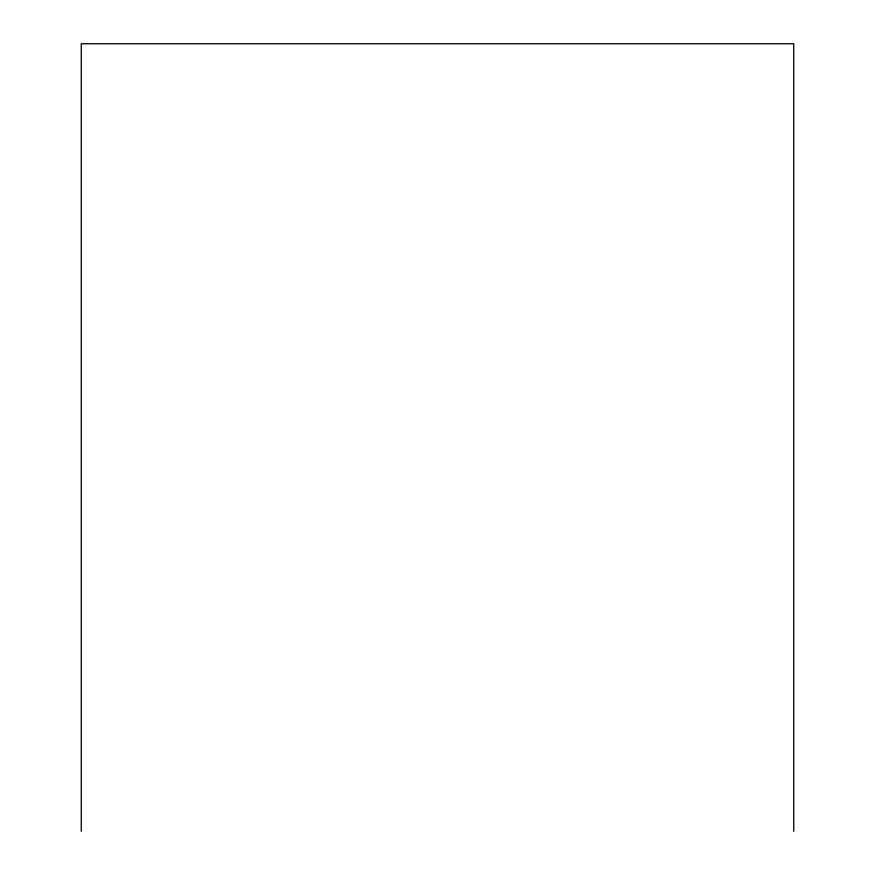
<?xml version="1.0" encoding="UTF-8"?>
<svg xmlns="http://www.w3.org/2000/svg" width="875" height="875" viewBox="0 0 875 875"><rect width="100%" height="100%" fill="white"/><g stroke="black" fill="none" stroke-linecap="round" stroke-linejoin="round"><path stroke-width="1.31" d="M793.734 831.25L793.734 43.75L81.266 43.75L81.266 831.25"/></g></svg>
